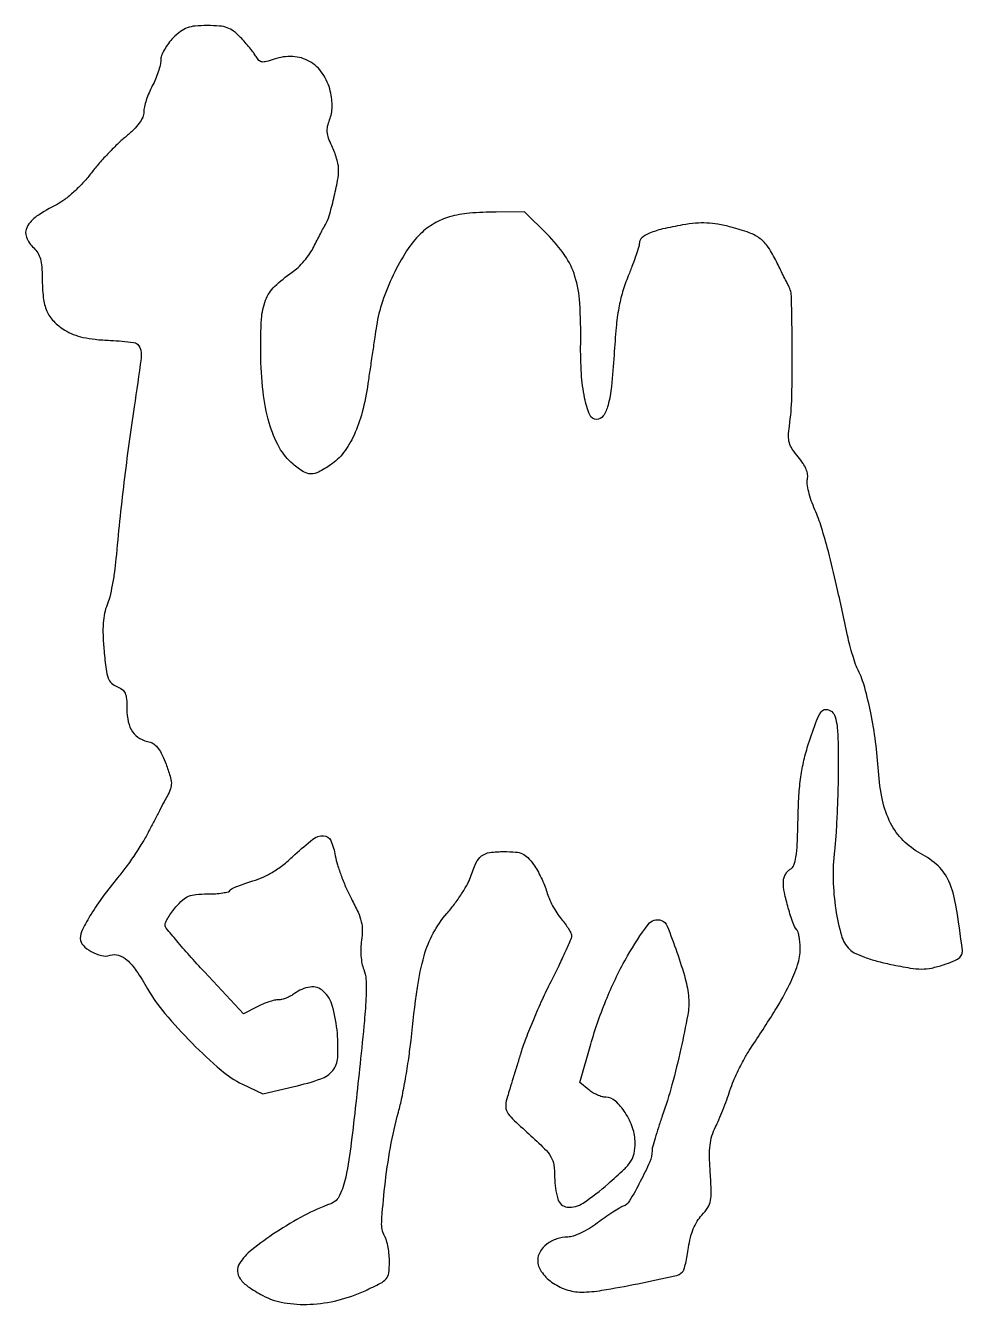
# Model space of a CAD drawing. Extents: x 0 to 221, y 0 to 302.
import ezdxf

# ---------------------------------------------------------------- set-up
doc = ezdxf.new("R2010")
doc.units = 0

msp = doc.modelspace()

# ---------------------------------------------------------------- linework, layer by layer
msp.add_lwpolyline([(34.923077, 299.076923, 0.035798), (33.804487, 297.785569, 0.033871), (32.858654, 296.324616, 0.035716), (32.203057, 294.915374, 0.09126), (32, 293.812114, -0.058545), (31.864306, 292.657202, -0.021056), (31.4125, 291.062118, -0.02055), (30.765572, 289.339331, -0.022927), (30, 287.738815, 0.023294), (29.23442, 286.135263, 0.020687), (28.5875, 284.403343, 0.021204), (28.136086, 282.795495, 0.057892), (28, 281.624086, -0.104248), (27.732692, 280.355943, -0.054042), (26.919871, 278.94768, -0.04173), (25.571298, 277.39405, -0.021516), (23.650645, 275.676955, 0.020603), (21.704185, 273.943169, 0.010942), (19.433099, 271.647605, 0.010872), (17.210435, 269.19577, 0.016571), (15.400645, 266.964744, -0.025979), (13.614183, 264.845228, -0.02034), (11.470814, 262.734025, -0.02076), (9.309716, 260.929774, -0.04642), (7.5, 259.79174, 0.030553), (2.688697, 256.974818, 0.122924), (0.420925, 254.468207, 0.217443), (0.2681, 252.029129, 0.117939), (2, 249.5, -0.071836), (2.958512, 248.342907, -0.068466), (3.5696, 246.943295, -0.050034), (3.9001, 245.073637, -0.018747), (4, 242.410112, 0.02772), (4.257225, 237.773965, 0.07439), (5.102568, 234.588015, 0.092221), (6.71064, 232.195569, 0.060452), (9.3122, 230.116067, 0.045147), (11.345707, 229.10009, 0.037783), (13.652823, 228.39253, 0.0304), (16.479816, 227.932634, 0.014729), (20.135086, 227.672563, -0.022176), (25.561434, 227.205189, -0.281969), (27.08622, 225.972325, -0.12018), (27.349038, 223.404201, -0.003181), (25.700156, 212, 0.004159), (24.458599, 203.292728, 0.00367), (23.306424, 194.195159, 0.003649), (22.280965, 185.022939, 0.00397), (21.419954, 176.091006, -0.013181), (21.065027, 173.005307, -0.01219), (20.540561, 169.860645, -0.012282), (19.936653, 167.084529, -0.039274), (19.345881, 165.285384, 0.046943), (18.717591, 163.268319, 0.035197), (18.397929, 160.96294, 0.027254), (18.361059, 158.109983, 0.012201), (18.608516, 154.364431, 0.008166), (19.072345, 150.034006, 0.055835), (19.570429, 147.949879, 0.117668), (20.355251, 146.753035, 0.098521), (21.645176, 145.944804, -0.068829), (22.864438, 145.277512, -0.12871), (23.564056, 144.406281, -0.08594), (23.907717, 143.05538, -0.019415), (24, 140.679738, 0.054442), (24.336158, 137.6016, 0.098339), (25.351674, 135.287929, 0.11124), (27.06907, 133.72112, 0.084371), (29.47176, 132.844981, -0.130792), (30.44178, 132.38662, -0.060484), (31.398186, 131.356769, -0.045365), (32.332955, 129.786493, -0.022695), (33.235623, 127.656819, -0.01289), (34.20528, 124.823481, -0.065556), (34.491722, 123.184628, -0.094444), (34.290738, 121.819899, -0.042865), (33.551288, 120.165076, 0.004651), (32.794322, 118.768205, 0.001394), (31.667095, 116.626661, 0.001397), (30.415306, 114.21591, 0.001514), (29.210311, 111.861857, -0.019314), (27.79075, 109.316266, -0.010568), (25.867079, 106.304873, -0.010519), (23.781192, 103.324446, -0.01648), (21.85164, 100.861857, 0.015825), (18.401357, 96.470289, 0.020755), (15.551898, 92.240072, 0.020329), (13.509549, 88.59423, 0.118038), (13, 86.465893, 0.19516), (13.642486, 84.882535, 0.07176), (15.589691, 83.381964, 0.069162), (17.991882, 82.435854, 0.136953), (20.0227, 82.507205, -0.153905), (22.044002, 82.511082, -0.106719), (24.045637, 81.375289, -0.06237), (26.225429, 78.87718, -0.019091), (28.869461, 74.60979, 0.046823), (32.94477, 68.780149, 0.01991), (39.400253, 61.759608, 0.019239), (46.219013, 55.419787, 0.065254), (51.288422, 52.096864), (56.076844, 49.784388), (63.513244, 51.535632, 0.024548), (69.810237, 53.348872, 0.141089), (72.626412, 55.316237, 0.158866), (73.789548, 58.35476, 0.033545), (73.69418, 64.107827, 0.045743), (72.581749, 70.397246, 0.140576), (70.358905, 74.057158, 0.226048), (67.267693, 75.016926, 0.126667), (63.55887, 73.468197, -0.039464), (62.679372, 72.90611, -0.030274), (61.642004, 72.431283, -0.031029), (60.610687, 72.104681, -0.06124), (59.75921, 72, 0.059107), (58.829708, 71.889734, 0.019836), (57.512377, 71.516882, 0.019421), (56.074301, 70.984885, 0.021025), (54.720266, 70.355344), (51.539853, 68.710688), (42.290062, 78.605344, -0.00542), (38.743816, 82.482216, -0.008207), (35.751482, 85.938094, -0.003882), (33.295782, 88.916789, -0.167678), (33.020136, 89.673275, -0.120255), (33.163913, 90.309649, -0.020527), (33.766402, 91.405688, -0.021359), (34.599187, 92.659295, -0.017608), (35.588894, 93.923275, -0.033697), (37.179369, 95.573789, -0.086332), (38.576413, 96.458084, -0.076083), (40.295582, 96.879162, -0.022086), (43.029877, 97, 0.016564), (44.927289, 97.062874, 0.023159), (46.613309, 97.253455, 0.020736), (47.951725, 97.525231, 0.196321), (48.415222, 97.862826, -0.142906), (48.865194, 98.268223, -0.014445), (50.194714, 98.862834, -0.017168), (51.856238, 99.483186, -0.012858), (53.724239, 100.055481, 0.039501), (56.157953, 100.945332, 0.032213), (58.601035, 102.260709, 0.028964), (61.096063, 104.027722, 0.020526), (63.686985, 106.278114, -0.023888), (67.935041, 109.918044, -0.174181), (70.444827, 110.738043, -0.290228), (72.138726, 109.593923, -0.060757), (73.212736, 106.00071, 0.032565), (73.718362, 103.881289, 0.014517), (74.644257, 101.163343, 0.014299), (75.793862, 98.334152, 0.018787), (77.011558, 95.826936, -0.015074), (78.572119, 92.673562, -0.047397), (79.347036, 90.445265, -0.060796), (79.586928, 88.430572, -0.038928), (79.396622, 86.078877, 0.031047), (79.220069, 84.254803, 0.027952), (79.260824, 82.357132, 0.02913), (79.502185, 80.588174, 0.049754), (79.932773, 79.162301, -0.086334), (80.450613, 76.851549, -0.021851), (80.468077, 72.98848, -0.013581), (80.072438, 67.032979, -0.003038), (79.060242, 56.901, -0.002565), (76.991393, 38.301575, -0.022736), (75.665729, 30.158033, -0.056257), (74.235798, 25.831943, -0.198033), (72.130809, 23.878149, 0.032632), (65.853705, 21.05688, 0.02325), (59.216624, 17.131156, 0.022305), (53.494349, 13.000628, 0.08662), (50.596083, 9.75, 0.150944), (50.121339, 7.934157, 0.147251), (50.746253, 6.146568, 0.085542), (52.662152, 4.283488, 0.026945), (56.087222, 2.19825, 0.082294), (61.099692, 0.488166, 0.052897), (67.245928, 0.125909, 0.049085), (73.853803, 1.090248, 0.046976), (80.25, 3.330453, 0.010559), (83.874462, 5.089712, 0.097848), (85.235669, 6.163887, 0.145512), (85.835031, 7.510921, 0.032424), (86, 10.052186, 0.024307), (85.916449, 11.769872, 0.021027), (85.665897, 13.557466, 0.021561), (85.300271, 15.159259, 0.056025), (84.862628, 16.256681, -0.139255), (84.157241, 19.49203, -0.012261), (84.888865, 27.92054, -0.016889), (86.237465, 37.163541, -0.022019), (88.125217, 45.5, 0.016273), (88.933269, 48.88727, 0.007315), (89.783608, 53.38125, 0.007233), (90.544465, 58.159387, 0.009778), (91.084994, 62.5, -0.008668), (92.599618, 74.887142, -0.034199), (94.18051, 82.400862, -0.053927), (96.328374, 87.724285, -0.056925), (99.534226, 92.360597, 0.018909), (101.325986, 94.57228, 0.016853), (103.01893, 96.997745, 0.017164), (104.392412, 99.28208, 0.049011), (105.129178, 100.981515, -0.029876), (106.420355, 104.301912, -0.123293), (107.758306, 105.970213, -0.129046), (109.689937, 106.770608, -0.034051), (113.054351, 107, -0.020555), (115.788589, 106.887547, -0.082163), (117.408749, 106.480462, -0.098693), (118.655954, 105.61456, -0.037117), (120.020439, 103.971297, -0.026426), (120.915682, 102.562018, -0.01635), (121.822588, 100.821704, -0.016388), (122.607838, 99.039073, -0.028195), (123.126962, 97.502351, 0.035335), (123.668012, 95.973027, 0.020324), (124.520913, 94.213341, 0.020234), (125.526305, 92.506929, 0.031664), (126.538429, 91.136699, -0.017167), (127.480867, 89.93527, -0.020788), (128.276914, 88.74448, -0.019895), (128.856333, 87.703536, -0.117571), (129, 87.100999, -0.103562), (128.84144, 86.343676, -0.003277), (127.553197, 83.453746, -0.006235), (125.961892, 80.059107, -0.004269), (124.074713, 76.243945, 0.009721), (122.032694, 71.999949, 0.007533), (119.969789, 67.304457, 0.007626), (118.177182, 62.863289, 0.018154), (117.016864, 59.49859, -0.000237), (116.124642, 56.575495, -0.00022), (115.207317, 53.579981, -0.00022), (114.389016, 50.916202, -0.000743), (113.851366, 49.177941, 0.055546), (113.440407, 47.04658, 0.151005), (113.772645, 45.562562, 0.072447), (115.060494, 43.918961, 0.006496), (118.909215, 40.344037, -0.008985), (122.625435, 36.857564, -0.065646), (124.134945, 34.945211, -0.100483), (124.799629, 33.046957, -0.034143), (125, 30.116097, 0.071074), (125.731747, 24.994329, 0.300154), (127.981589, 23.084722, 0.181691), (131.71789, 23.994604, 0.03055), (137.639098, 28.584562, 0.008875), (141.384925, 31.992821, 0.058135), (143.016438, 33.935095, 0.097612), (143.758727, 35.751677, 0.048364), (144, 38.240171, 0.08323), (143.407696, 41.773764, 0.060248), (141.659074, 45.370667, 0.064546), (139.338281, 48.116147, 0.18717), (137.059893, 49, -0.07145), (136.20228, 49.123183, -0.031963), (135.128862, 49.514063, -0.030823), (134.027351, 50.080191, -0.036497), (133.067647, 50.75), (130.913727, 52.5), (133.520779, 61.5, -0.027356), (137.364108, 72.481662, -0.032061), (142.217211, 82.390015, -0.029795), (147.072799, 89.815361, -0.336532), (150.243377, 90.736849, -0.210515), (151.569462, 89.421384, -0.009383), (153.870864, 83.226218, -0.016227), (155.848256, 76.933571, -0.048641), (156.631284, 72.5, -0.064404), (156.424138, 68.44383, -0.009817), (154.817197, 60.487485, -0.011728), (152.700548, 51.926285, -0.017621), (150.419316, 44.579542, 0.005403), (149.49273, 41.834166, 0.007118), (148.710674, 39.310121, 0.005324), (148.110293, 37.186926, 0.066329), (148, 36.359178, -0.103374), (147.45631, 33.757553, -0.01682), (145.22044, 29.077288, -0.013693), (142.687032, 24.51274, -0.172393), (141.197039, 23.269674, 0.046409), (140.27714, 22.829144, 0.008941), (138.707826, 21.851262, 0.009448), (136.912829, 20.638909, 0.008589), (135.106198, 19.321382, -0.025823), (133.230617, 18.050176, -0.025631), (131.229428, 16.975656, -0.026503), (129.387218, 16.2216, -0.084078), (128.078704, 16, 0.082564), (125.487526, 15.569188, 0.082233), (123.171168, 14.322922, 0.091075), (121.56414, 12.532408, 0.138321), (121, 10.53219, 0.153781), (121.83989, 7.865971, 0.083006), (124.274584, 5.38496, 0.075019), (127.67799, 3.615579, 0.08355), (131.326725, 3.015668, 0.040363), (136.154483, 3.424281, 0.008192), (144.611914, 4.976416, 0.004088), (153.384819, 6.810224, 0.143768), (155.203165, 7.803165, 0.122638), (155.540759, 8.36465, 0.013805), (155.940059, 9.809254, 0.016081), (156.318219, 11.584268, 0.012408), (156.619737, 13.540402, -0.028506), (157.055552, 15.867705, -0.036978), (157.729959, 17.930145, -0.040392), (158.636535, 19.71179, -0.049409), (159.767366, 21.198793, 0.043451), (161.163973, 22.990655, 0.09516), (161.815429, 24.59615, 0.058207), (161.990009, 26.789269, 0.008773), (161.74993, 31.198793, -0.012385), (161.569612, 35.018844, -0.033843), (161.691888, 37.718623, -0.044924), (162.139985, 39.898816, -0.042872), (162.974812, 42, 0.014719), (163.76418, 43.70119, 0.006669), (164.701821, 45.97147, 0.006596), (165.628107, 48.394519, 0.008979), (166.39512, 50.605004, -0.022566), (167.265518, 52.909329, -0.012617), (168.519285, 55.632226, -0.012567), (169.928252, 58.326233, -0.019928), (171.282207, 60.550223, 0.007154), (177.075423, 69.54081, 0.024077), (180.490547, 75.646949, 0.037164), (182.363789, 80.236545, 0.076909), (182.978038, 84.05, 0.021529), (182.925344, 85.478725, 0.02452), (182.749319, 86.83625, 0.02474), (182.489162, 87.960269, 0.110956), (182.168578, 88.55, -0.098219), (181.281736, 90.087744, -0.013289), (180.173441, 93.661223, -0.015779), (179.26174, 97.345168, -0.052811), (179, 99.816329, -0.069402), (179.120605, 100.681027, -0.055055), (179.47711, 101.555364, -0.056377), (180.002742, 102.307753, -0.084742), (180.624204, 102.80957, 0.174042), (181.465704, 103.776874, 0.054158), (181.974276, 105.664948, 0.028248), (182.287968, 108.841845, 0.005473), (182.466788, 114.60926, -0.01007), (182.691932, 120.208549, -0.019689), (183.136317, 124.651011, -0.022928), (183.868502, 128.565221, -0.021221), (184.971071, 132.5, -0.007466), (186.816072, 137.876436, -0.071082), (187.9511, 140.017634, -0.250405), (189.079742, 140.563838, -0.164646), (190.457618, 140.035174, -0.150804), (191.243281, 138.83264, -0.042041), (191.684921, 136.60052, -0.023768), (191.915962, 132.982651, -0.004967), (191.956088, 126.627555, -0.005741), (191.877957, 121.454956, -0.004732), (191.679069, 115.940343, -0.004781), (191.400152, 110.881105, -0.012694), (191.07471, 107.27574, 0.034825), (190.758569, 100.376066, 0.031746), (191.379751, 93.278981, 0.031804), (192.704875, 87.192244, 0.127547), (194.620857, 83.934699, 0.084318), (195.918796, 83.013643, 0.024669), (198.180701, 82.058411, 0.022162), (201.059581, 81.149076, 0.015116), (204.400747, 80.361829, 0.008858), (208.971216, 79.513816, 0.039681), (211.681706, 79.278992, 0.053824), (213.984801, 79.511108, 0.026084), (216.848909, 80.273468, 0.018135), (219.118035, 81.098087, 0.066375), (220.444894, 81.853208, 0.117879), (221.112794, 82.668794, 0.14396), (221.274649, 83.637579, 0.011177), (219.733038, 94.362295, 0.060306), (218.076885, 100.002938, 0.102677), (215.552565, 103.609399, 0.067516), (211.416683, 106.56606, -0.075901), (207.314485, 109.603314, -0.077342), (204.336452, 113.708582, -0.065637), (202.414542, 119.105354, -0.036783), (201.458333, 126.015777, 0.016931), (200.783525, 132.891867, 0.016748), (199.643348, 139.73177, 0.017404), (198.218095, 145.725044, 0.04763), (196.672095, 149.789582, -0.030215), (196.077815, 151.202108, -0.010264), (195.382484, 153.31944, -0.010163), (194.708355, 155.695515, -0.011523), (194.161284, 158, 0.002707), (191.567214, 169.85341, 0.008332), (189.635368, 177.832998, 0.012089), (188.006286, 183.533283, 0.028065), (186.446101, 187.695165, -0.020883), (185.609491, 189.832988, -0.023187), (184.98644, 191.96047, -0.023363), (184.627713, 193.807709, -0.100554), (184.689335, 194.920016, 0.103586), (184.742403, 195.994667, 0.058875), (184.387838, 197.252733, 0.047791), (183.645186, 198.652361, 0.029049), (182.523451, 200.154499, -0.027789), (181.117947, 202.026782, -0.076906), (180.425769, 203.51685, -0.077807), (180.220541, 205.136249, -0.028921), (180.420731, 207.429648, 0.030668), (180.994245, 214.27558, 0.007129), (181.086688, 225.823152, 0.003529), (180.9271, 237.811572, 0.115644), (180.213344, 240.599477, -0.00339), (179.708139, 241.583971, -0.001069), (178.966389, 243.061718, -0.001068), (178.146035, 244.713639, -0.001185), (177.360867, 246.312755, 0.032709), (175.446957, 249.659759, 0.084549), (173.549898, 251.681722, 0.07586), (170.965534, 253.083952, 0.022728), (166.674107, 254.412635, 0.01928), (163.55812, 255.097172, 0.033239), (160.920159, 255.39184, 0.033677), (158.290401, 255.332552, 0.020423), (155.203355, 254.92673, 0.013587), (150.504529, 253.980478, 0.041862), (147.419204, 252.993627, 0.069404), (145.591835, 251.918444, 0.228975), (145, 250.693847, -0.074453), (144.87447, 249.855502, -0.006899), (144.231161, 247.854512, -0.008763), (143.385033, 245.480541, -0.006768), (142.382677, 242.922408, 0.024566), (141.042734, 239.108495, 0.027722), (140.145134, 235.331297, 0.021491), (139.524283, 230.757119, 0.007984), (139.031449, 224.281723, -0.01011), (138.43241, 216.829695, -0.041062), (137.607102, 212.358075, -0.080414), (136.470876, 209.848026, -0.251415), (134.890975, 209, -0.30695), (133.292504, 210.083377, -0.043639), (132.088478, 214.084669, -0.035862), (131.31777, 219.828791, -0.019364), (131.153817, 226.967723, 0.018927), (130.943097, 236.505458, 0.059839), (129.804243, 242.782673, 0.076444), (127.399006, 247.741626, 0.046422), (123.206408, 252.75), (117.910563, 258), (111.205281, 257.976143, 0.020738), (104.862322, 257.690338, 0.048462), (100.196106, 256.825086, 0.06181), (96.523078, 255.256296, 0.060449), (93.314333, 252.827758, 0.059381), (90.05677, 248.828565, 0.029656), (86.890644, 243.109869, 0.02935), (84.33608, 236.853604, 0.044465), (82.938959, 231.147017, 0.00062), (82.526925, 228.420613, 0.000272), (81.987669, 224.808811, 0.000269), (81.419648, 220.975942, 0.000361), (80.908998, 217.5, -0.026338), (79.555034, 210.744668, -0.044868), (77.635349, 205.320329, -0.05475), (75.1544, 201.17408, -0.082578), (72.102117, 198.288035, -0.027297), (69.259096, 196.591378, -0.126534), (67.412384, 196.1556, -0.136775), (65.661908, 196.681507, -0.03396), (63.223262, 198.465591, -0.093676), (59.979068, 202.440815, -0.053701), (57.615968, 208.183516, -0.043357), (56.140404, 215.599016, -0.025184), (55.601019, 224.668717, -0.01618), (55.788708, 232.718248, -0.078756), (56.749562, 237.163954, -0.107611), (58.890262, 240.399918, -0.043628), (63.007548, 243.761939, 0.041422), (64.412446, 244.898852, 0.024908), (65.887454, 246.457489, 0.024845), (67.208611, 248.16558, 0.039291), (68.144229, 249.761939, -0.003392), (68.904663, 251.303072, -0.003334), (69.690215, 252.84257, -0.003279), (70.396668, 254.182962, -0.012686), (70.861204, 255, 0.065613), (71.761526, 257.064046, 0.011334), (72.850185, 261.196187, 0.012441), (73.749293, 265.413265, 0.046328), (74, 268.113222, 0.052814), (73.890524, 269.146769, 0.018835), (73.524747, 270.586935, 0.018446), (73.001445, 272.148898, 0.020729), (72.382119, 273.607173, -0.026265), (71.624859, 275.446538, -0.063615), (71.31773, 276.880647, -0.072768), (71.400365, 278.225573, -0.043793), (71.864728, 279.758303, 0.048601), (72.290165, 281.212697, 0.040686), (72.46056, 282.812237, 0.036808), (72.374731, 284.570244, 0.026718), (72.031961, 286.5, 0.091288), (70.210393, 290.676365, 0.115379), (67.129591, 293.533202, 0.117557), (63.14906, 294.694717, 0.097326), (58.76765, 294.058662, -0.018373), (56.928856, 293.486907, -0.101869), (55.901159, 293.423434, -0.161656), (55.173178, 293.785828, -0.067812), (54.5, 294.665954, 0.030478), (53.936555, 295.528836, 0.010065), (53.008534, 296.725732, 0.009981), (51.923651, 298.014737, 0.011161), (50.826923, 299.21127, 0.038295), (49.199522, 300.667712, 0.077955), (47.695773, 301.485062, 0.065236), (45.843127, 301.883792, 0.020428), (43, 302, 0.021106), (40.135353, 301.879026, 0.065802), (38.253361, 301.466418, 0.0755), (36.687289, 300.615022, 0.034195)], format="xyb", close=True)

doc.saveas('drawing.dxf')
